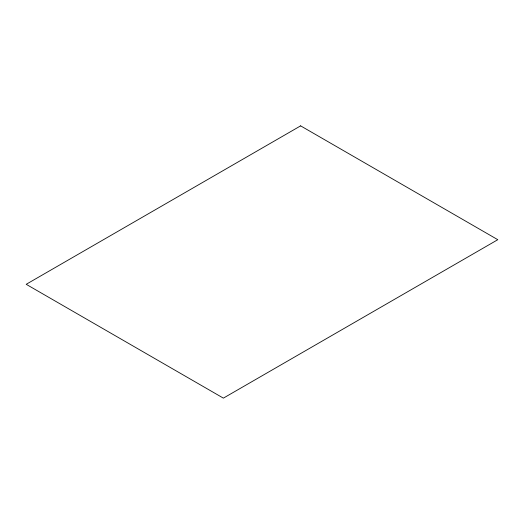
<?xml version="1.0" encoding="UTF-8"?>
<svg xmlns="http://www.w3.org/2000/svg" width="524" height="524" viewBox="0 0 524 524"><rect width="100%" height="100%" fill="white"/><g stroke="black" fill="none" stroke-linecap="round" stroke-linejoin="round"><path stroke-width="0.79" d="M300.625 125.865L26.2 284.303L223.375 398.135L497.8 239.697L300.625 125.865"/></g></svg>
